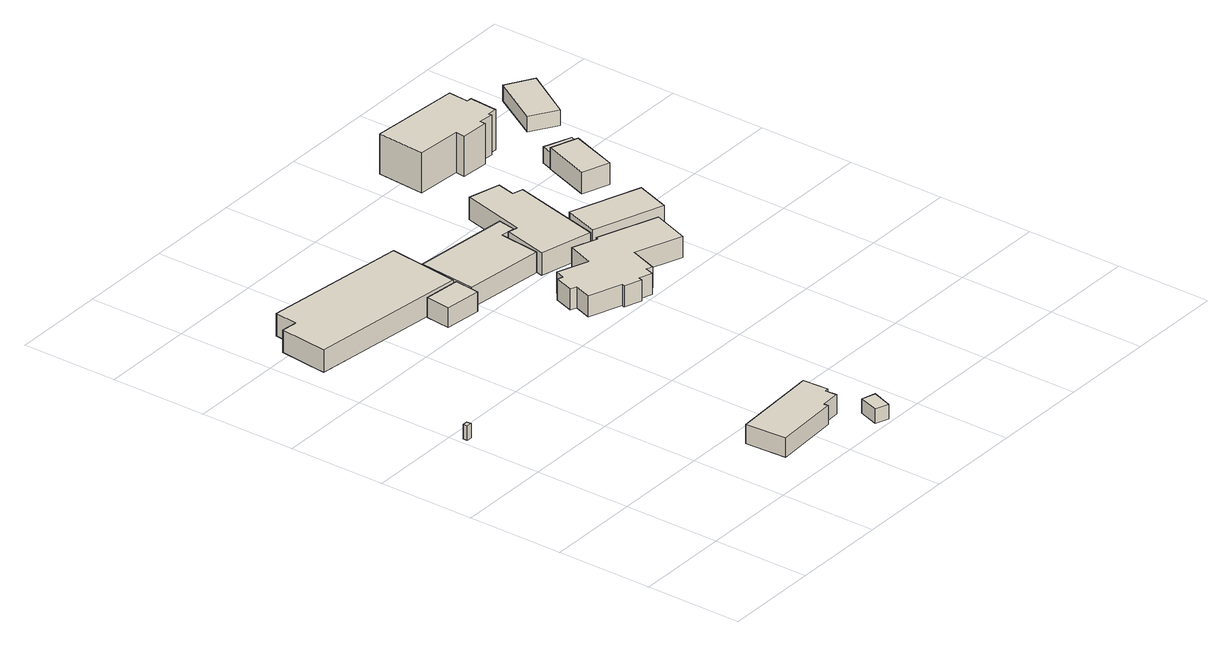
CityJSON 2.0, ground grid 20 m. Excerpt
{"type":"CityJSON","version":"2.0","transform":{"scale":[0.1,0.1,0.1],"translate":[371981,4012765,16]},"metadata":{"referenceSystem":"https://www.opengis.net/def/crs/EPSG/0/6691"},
"CityObjects":{
"building1":{"type":"Building","attributes":{"枝番":1,"利根川水系渡良瀬川洪水浸水想定区域（計画規模）.規模":"L1","利根川水系渡良瀬川洪水浸水想定区域（計画規模）.浸水ランク":"2","利根川水系渡良瀬川洪水浸水想定区域（計画規模）.浸水深":0.85,"利根川水系渡良瀬川洪水浸水想定区域（計画規模）.継続時間":1.3,"利根川水系渡良瀬川洪水浸水想定区域（想定最大規模）.規模":"L2","利根川水系渡良瀬川洪水浸水想定区域（想定最大規模）.浸水ランク":"2","利根川水系渡良瀬川洪水浸水想定区域（想定最大規模）.浸水深":1.69,"利根川水系渡良瀬川洪水浸水想定区域（想定最大規模）.継続時間":21.8,"利根川水系矢場川洪水浸水想定区域（想定最大規模）.規模":"L2","利根川水系矢場川洪水浸水想定区域（想定最大規模）.浸水ランク":"1","利根川水系矢場川洪水浸水想定区域（想定最大規模）.浸水深":0.42,"利根川水系利根川洪水浸水想定区域（計画規模）.規模":"L1","利根川水系利根川洪水浸水想定区域（計画規模）.浸水ランク":"2","利根川水系利根川洪水浸水想定区域（計画規模）.浸水深":2.1,"利根川水系利根川洪水浸水想定区域（想定最大規模）.規模":"L2","利根川水系利根川洪水浸水想定区域（想定最大規模）.浸水ランク":"3","利根川水系利根川洪水浸水想定区域（想定最大規模）.浸水深":4.33,"BuildingDetails.prefecture":"10","BuildingDetails.city":"10207"},"geometry":[{"type":"Solid","lod":"1","boundaries":[[[[0,1,2,3]],[[2,4,5,3]],[[1,6,4,2]],[[0,7,6,1]],[[3,5,7,0]],[[4,6,7,5]]]]}]},
"building2":{"type":"Building","attributes":{"枝番":1,"利根川水系渡良瀬川洪水浸水想定区域（計画規模）.規模":"L1","利根川水系渡良瀬川洪水浸水想定区域（計画規模）.浸水ランク":"2","利根川水系渡良瀬川洪水浸水想定区域（計画規模）.浸水深":1.02,"利根川水系渡良瀬川洪水浸水想定区域（計画規模）.継続時間":6,"利根川水系渡良瀬川洪水浸水想定区域（想定最大規模）.規模":"L2","利根川水系渡良瀬川洪水浸水想定区域（想定最大規模）.浸水ランク":"2","利根川水系渡良瀬川洪水浸水想定区域（想定最大規模）.浸水深":1.89,"利根川水系渡良瀬川洪水浸水想定区域（想定最大規模）.継続時間":90.2,"利根川水系矢場川洪水浸水想定区域（想定最大規模）.規模":"L2","利根川水系矢場川洪水浸水想定区域（想定最大規模）.浸水ランク":"1","利根川水系矢場川洪水浸水想定区域（想定最大規模）.浸水深":0.36,"利根川水系多々良川洪水浸水想定区域（想定最大規模）.規模":"L2","利根川水系多々良川洪水浸水想定区域（想定最大規模）.浸水ランク":"1","利根川水系多々良川洪水浸水想定区域（想定最大規模）.浸水深":0.11,"利根川水系利根川洪水浸水想定区域（計画規模）.規模":"L1","利根川水系利根川洪水浸水想定区域（計画規模）.浸水ランク":"2","利根川水系利根川洪水浸水想定区域（計画規模）.浸水深":2.3,"利根川水系利根川洪水浸水想定区域（想定最大規模）.規模":"L2","利根川水系利根川洪水浸水想定区域（想定最大規模）.浸水ランク":"3","利根川水系利根川洪水浸水想定区域（想定最大規模）.浸水深":4.53,"usage":"411","measuredHeight":9.7,"BuildingDetails.prefecture":"10","BuildingDetails.city":"10207","BuildingDetails.surveyYear":2016},"geometry":[{"type":"Solid","lod":"1","boundaries":[[[[8,9,10,11,12,13,14,15]],[[14,16,17,15]],[[13,18,16,14]],[[12,19,18,13]],[[11,20,19,12]],[[10,21,20,11]],[[9,22,21,10]],[[8,23,22,9]],[[15,17,23,8]],[[16,18,19,20,21,22,23,17]]]]}]},
"building3":{"type":"Building","attributes":{"枝番":1,"利根川水系渡良瀬川洪水浸水想定区域（計画規模）.規模":"L1","利根川水系渡良瀬川洪水浸水想定区域（計画規模）.浸水ランク":"2","利根川水系渡良瀬川洪水浸水想定区域（計画規模）.浸水深":0.92,"利根川水系渡良瀬川洪水浸水想定区域（計画規模）.継続時間":2.9,"利根川水系渡良瀬川洪水浸水想定区域（想定最大規模）.規模":"L2","利根川水系渡良瀬川洪水浸水想定区域（想定最大規模）.浸水ランク":"2","利根川水系渡良瀬川洪水浸水想定区域（想定最大規模）.浸水深":1.76,"利根川水系渡良瀬川洪水浸水想定区域（想定最大規模）.継続時間":40.7,"利根川水系矢場川洪水浸水想定区域（想定最大規模）.規模":"L2","利根川水系矢場川洪水浸水想定区域（想定最大規模）.浸水ランク":"1","利根川水系矢場川洪水浸水想定区域（想定最大規模）.浸水深":0.04,"利根川水系利根川洪水浸水想定区域（計画規模）.規模":"L1","利根川水系利根川洪水浸水想定区域（計画規模）.浸水ランク":"2","利根川水系利根川洪水浸水想定区域（計画規模）.浸水深":2.2,"利根川水系利根川洪水浸水想定区域（想定最大規模）.規模":"L2","利根川水系利根川洪水浸水想定区域（想定最大規模）.浸水ランク":"3","利根川水系利根川洪水浸水想定区域（想定最大規模）.浸水深":4.43,"usage":"451","measuredHeight":5.8,"BuildingDetails.prefecture":"10","BuildingDetails.city":"10207","BuildingDetails.surveyYear":2016},"geometry":[{"type":"Solid","lod":"1","boundaries":[[[[24,25,26,27,28,29]],[[28,30,31,29]],[[27,32,30,28]],[[26,33,32,27]],[[25,34,33,26]],[[24,35,34,25]],[[29,31,35,24]],[[30,32,33,34,35,31]]]]}]},
"building4":{"type":"Building","attributes":{"枝番":1,"利根川水系渡良瀬川洪水浸水想定区域（計画規模）.規模":"L1","利根川水系渡良瀬川洪水浸水想定区域（計画規模）.浸水ランク":"2","利根川水系渡良瀬川洪水浸水想定区域（計画規模）.浸水深":1.03,"利根川水系渡良瀬川洪水浸水想定区域（計画規模）.継続時間":5.8,"利根川水系渡良瀬川洪水浸水想定区域（想定最大規模）.規模":"L2","利根川水系渡良瀬川洪水浸水想定区域（想定最大規模）.浸水ランク":"2","利根川水系渡良瀬川洪水浸水想定区域（想定最大規模）.浸水深":1.91,"利根川水系渡良瀬川洪水浸水想定区域（想定最大規模）.継続時間":125.7,"利根川水系矢場川洪水浸水想定区域（想定最大規模）.規模":"L2","利根川水系矢場川洪水浸水想定区域（想定最大規模）.浸水ランク":"1","利根川水系矢場川洪水浸水想定区域（想定最大規模）.浸水深":0.4,"利根川水系多々良川洪水浸水想定区域（想定最大規模）.規模":"L2","利根川水系多々良川洪水浸水想定区域（想定最大規模）.浸水ランク":"1","利根川水系多々良川洪水浸水想定区域（想定最大規模）.浸水深":0.09,"利根川水系利根川洪水浸水想定区域（計画規模）.規模":"L1","利根川水系利根川洪水浸水想定区域（計画規模）.浸水ランク":"2","利根川水系利根川洪水浸水想定区域（計画規模）.浸水深":2.3,"利根川水系利根川洪水浸水想定区域（想定最大規模）.規模":"L2","利根川水系利根川洪水浸水想定区域（想定最大規模）.浸水ランク":"3","利根川水系利根川洪水浸水想定区域（想定最大規模）.浸水深":4.53,"usage":"411","BuildingDetails.prefecture":"10","BuildingDetails.city":"10207","BuildingDetails.surveyYear":2016},"geometry":[{"type":"Solid","lod":"1","boundaries":[[[[36,37,38,39]],[[38,40,41,39]],[[37,42,40,38]],[[36,43,42,37]],[[39,41,43,36]],[[40,42,43,41]]]]}]},
"building5":{"type":"Building","attributes":{"枝番":1,"利根川水系渡良瀬川洪水浸水想定区域（計画規模）.規模":"L1","利根川水系渡良瀬川洪水浸水想定区域（計画規模）.浸水ランク":"2","利根川水系渡良瀬川洪水浸水想定区域（計画規模）.浸水深":0.56,"利根川水系渡良瀬川洪水浸水想定区域（計画規模）.継続時間":2.9,"利根川水系渡良瀬川洪水浸水想定区域（想定最大規模）.規模":"L2","利根川水系渡良瀬川洪水浸水想定区域（想定最大規模）.浸水ランク":"2","利根川水系渡良瀬川洪水浸水想定区域（想定最大規模）.浸水深":1.42,"利根川水系渡良瀬川洪水浸水想定区域（想定最大規模）.継続時間":40.7,"利根川水系矢場川洪水浸水想定区域（想定最大規模）.規模":"L2","利根川水系矢場川洪水浸水想定区域（想定最大規模）.浸水ランク":"1","利根川水系矢場川洪水浸水想定区域（想定最大規模）.浸水深":0.05,"利根川水系利根川洪水浸水想定区域（計画規模）.規模":"L1","利根川水系利根川洪水浸水想定区域（計画規模）.浸水ランク":"2","利根川水系利根川洪水浸水想定区域（計画規模）.浸水深":1.9,"利根川水系利根川洪水浸水想定区域（想定最大規模）.規模":"L2","利根川水系利根川洪水浸水想定区域（想定最大規模）.浸水ランク":"3","利根川水系利根川洪水浸水想定区域（想定最大規模）.浸水深":4.13,"measuredHeight":7.7,"BuildingDetails.prefecture":"10","BuildingDetails.city":"10207"},"geometry":[{"type":"Solid","lod":"1","boundaries":[[[[44,45,46,47]],[[46,48,49,47]],[[45,50,48,46]],[[44,51,50,45]],[[47,49,51,44]],[[48,50,51,49]]]]}]},
"building6":{"type":"Building","attributes":{"枝番":1,"利根川水系渡良瀬川洪水浸水想定区域（計画規模）.規模":"L1","利根川水系渡良瀬川洪水浸水想定区域（計画規模）.浸水ランク":"2","利根川水系渡良瀬川洪水浸水想定区域（計画規模）.浸水深":0.64,"利根川水系渡良瀬川洪水浸水想定区域（計画規模）.継続時間":2.9,"利根川水系渡良瀬川洪水浸水想定区域（想定最大規模）.規模":"L2","利根川水系渡良瀬川洪水浸水想定区域（想定最大規模）.浸水ランク":"2","利根川水系渡良瀬川洪水浸水想定区域（想定最大規模）.浸水深":1.51,"利根川水系渡良瀬川洪水浸水想定区域（想定最大規模）.継続時間":40.7,"利根川水系矢場川洪水浸水想定区域（想定最大規模）.規模":"L2","利根川水系矢場川洪水浸水想定区域（想定最大規模）.浸水ランク":"1","利根川水系矢場川洪水浸水想定区域（想定最大規模）.浸水深":0.05,"利根川水系利根川洪水浸水想定区域（計画規模）.規模":"L1","利根川水系利根川洪水浸水想定区域（計画規模）.浸水ランク":"2","利根川水系利根川洪水浸水想定区域（計画規模）.浸水深":2,"利根川水系利根川洪水浸水想定区域（想定最大規模）.規模":"L2","利根川水系利根川洪水浸水想定区域（想定最大規模）.浸水ランク":"3","利根川水系利根川洪水浸水想定区域（想定最大規模）.浸水深":4.23,"usage":"451","measuredHeight":5.3,"BuildingDetails.prefecture":"10","BuildingDetails.city":"10207","BuildingDetails.surveyYear":2016},"geometry":[{"type":"Solid","lod":"1","boundaries":[[[[52,53,54,55,56,57]],[[56,58,59,57]],[[55,60,58,56]],[[54,61,60,55]],[[53,62,61,54]],[[52,63,62,53]],[[57,59,63,52]],[[58,60,61,62,63,59]]]]}]},
"building7":{"type":"Building","attributes":{"枝番":1,"利根川水系渡良瀬川洪水浸水想定区域（計画規模）.規模":"L1","利根川水系渡良瀬川洪水浸水想定区域（計画規模）.浸水ランク":"2","利根川水系渡良瀬川洪水浸水想定区域（計画規模）.浸水深":0.75,"利根川水系渡良瀬川洪水浸水想定区域（計画規模）.継続時間":3.5,"利根川水系渡良瀬川洪水浸水想定区域（想定最大規模）.規模":"L2","利根川水系渡良瀬川洪水浸水想定区域（想定最大規模）.浸水ランク":"2","利根川水系渡良瀬川洪水浸水想定区域（想定最大規模）.浸水深":1.59,"利根川水系渡良瀬川洪水浸水想定区域（想定最大規模）.継続時間":95.3,"利根川水系矢場川洪水浸水想定区域（想定最大規模）.規模":"L2","利根川水系矢場川洪水浸水想定区域（想定最大規模）.浸水ランク":"1","利根川水系矢場川洪水浸水想定区域（想定最大規模）.浸水深":0.03,"利根川水系多々良川洪水浸水想定区域（想定最大規模）.規模":"L2","利根川水系多々良川洪水浸水想定区域（想定最大規模）.浸水ランク":"1","利根川水系多々良川洪水浸水想定区域（想定最大規模）.浸水深":0.12,"利根川水系利根川洪水浸水想定区域（計画規模）.規模":"L1","利根川水系利根川洪水浸水想定区域（計画規模）.浸水ランク":"2","利根川水系利根川洪水浸水想定区域（計画規模）.浸水深":2.2,"利根川水系利根川洪水浸水想定区域（想定最大規模）.規模":"L2","利根川水系利根川洪水浸水想定区域（想定最大規模）.浸水ランク":"3","利根川水系利根川洪水浸水想定区域（想定最大規模）.浸水深":4.43,"usage":"411","measuredHeight":5.7,"BuildingDetails.prefecture":"10","BuildingDetails.city":"10207","BuildingDetails.surveyYear":2016},"geometry":[{"type":"Solid","lod":"1","boundaries":[[[[64,65,66,67,68,69,70,71,72,73,74,75,76,77,78,79,80,81,82,83]],[[82,84,85,83]],[[81,86,84,82]],[[80,87,86,81]],[[79,88,87,80]],[[78,89,88,79]],[[77,90,89,78]],[[76,91,90,77]],[[75,92,91,76]],[[74,93,92,75]],[[73,94,93,74]],[[72,95,94,73]],[[71,96,95,72]],[[70,97,96,71]],[[69,98,97,70]],[[68,99,98,69]],[[67,100,99,68]],[[66,101,100,67]],[[65,102,101,66]],[[64,103,102,65]],[[83,85,103,64]],[[84,86,87,88,89,90,91,92,93,94,95,96,97,98,99,100,101,102,103,85]]]]}]},
"building8":{"type":"Building","attributes":{"枝番":1,"利根川水系渡良瀬川洪水浸水想定区域（計画規模）.規模":"L1","利根川水系渡良瀬川洪水浸水想定区域（計画規模）.浸水ランク":"2","利根川水系渡良瀬川洪水浸水想定区域（計画規模）.浸水深":0.88,"利根川水系渡良瀬川洪水浸水想定区域（計画規模）.継続時間":2.7,"利根川水系渡良瀬川洪水浸水想定区域（想定最大規模）.規模":"L2","利根川水系渡良瀬川洪水浸水想定区域（想定最大規模）.浸水ランク":"2","利根川水系渡良瀬川洪水浸水想定区域（想定最大規模）.浸水深":1.75,"利根川水系渡良瀬川洪水浸水想定区域（想定最大規模）.継続時間":66.9,"利根川水系矢場川洪水浸水想定区域（想定最大規模）.規模":"L2","利根川水系矢場川洪水浸水想定区域（想定最大規模）.浸水ランク":"1","利根川水系矢場川洪水浸水想定区域（想定最大規模）.浸水深":0.16,"利根川水系利根川洪水浸水想定区域（計画規模）.規模":"L1","利根川水系利根川洪水浸水想定区域（計画規模）.浸水ランク":"2","利根川水系利根川洪水浸水想定区域（計画規模）.浸水深":2.3,"利根川水系利根川洪水浸水想定区域（想定最大規模）.規模":"L2","利根川水系利根川洪水浸水想定区域（想定最大規模）.浸水ランク":"3","利根川水系利根川洪水浸水想定区域（想定最大規模）.浸水深":4.53,"usage":"411","measuredHeight":6,"BuildingDetails.prefecture":"10","BuildingDetails.city":"10207","BuildingDetails.surveyYear":2016},"geometry":[{"type":"Solid","lod":"1","boundaries":[[[[104,105,106,107,108,109,110,111]],[[110,112,113,111]],[[109,114,112,110]],[[108,115,114,109]],[[107,116,115,108]],[[106,117,116,107]],[[105,118,117,106]],[[104,119,118,105]],[[111,113,119,104]],[[112,114,115,116,117,118,119,113]]]]}]},
"building9":{"type":"Building","attributes":{"枝番":1,"利根川水系渡良瀬川洪水浸水想定区域（計画規模）.規模":"L1","利根川水系渡良瀬川洪水浸水想定区域（計画規模）.浸水ランク":"2","利根川水系渡良瀬川洪水浸水想定区域（計画規模）.浸水深":0.71,"利根川水系渡良瀬川洪水浸水想定区域（計画規模）.継続時間":3.5,"利根川水系渡良瀬川洪水浸水想定区域（想定最大規模）.規模":"L2","利根川水系渡良瀬川洪水浸水想定区域（想定最大規模）.浸水ランク":"2","利根川水系渡良瀬川洪水浸水想定区域（想定最大規模）.浸水深":1.55,"利根川水系渡良瀬川洪水浸水想定区域（想定最大規模）.継続時間":95.3,"利根川水系矢場川洪水浸水想定区域（想定最大規模）.規模":"L2","利根川水系矢場川洪水浸水想定区域（想定最大規模）.浸水ランク":"1","利根川水系矢場川洪水浸水想定区域（想定最大規模）.浸水深":0.11,"利根川水系多々良川洪水浸水想定区域（想定最大規模）.規模":"L2","利根川水系利根川洪水浸水想定区域（計画規模）.規模":"L1","利根川水系利根川洪水浸水想定区域（計画規模）.浸水ランク":"2","利根川水系利根川洪水浸水想定区域（計画規模）.浸水深":2.2,"利根川水系利根川洪水浸水想定区域（想定最大規模）.規模":"L2","利根川水系利根川洪水浸水想定区域（想定最大規模）.浸水ランク":"3","利根川水系利根川洪水浸水想定区域（想定最大規模）.浸水深":4.43,"usage":"411","measuredHeight":6.5,"BuildingDetails.prefecture":"10","BuildingDetails.city":"10207","BuildingDetails.surveyYear":2016},"geometry":[{"type":"Solid","lod":"1","boundaries":[[[[120,121,122,123]],[[122,124,125,123]],[[121,126,124,122]],[[120,127,126,121]],[[123,125,127,120]],[[124,126,127,125]]]]}]},
"building10":{"type":"Building","attributes":{"枝番":1,"利根川水系渡良瀬川洪水浸水想定区域（計画規模）.規模":"L1","利根川水系渡良瀬川洪水浸水想定区域（計画規模）.浸水ランク":"1","利根川水系渡良瀬川洪水浸水想定区域（計画規模）.浸水深":0.17,"利根川水系渡良瀬川洪水浸水想定区域（想定最大規模）.規模":"L2","利根川水系渡良瀬川洪水浸水想定区域（想定最大規模）.浸水ランク":"2","利根川水系渡良瀬川洪水浸水想定区域（想定最大規模）.浸水深":0.93,"利根川水系渡良瀬川洪水浸水想定区域（想定最大規模）.継続時間":16.6,"利根川水系矢場川洪水浸水想定区域（想定最大規模）.規模":"L2","利根川水系矢場川洪水浸水想定区域（想定最大規模）.浸水ランク":"1","利根川水系矢場川洪水浸水想定区域（想定最大規模）.浸水深":0.19,"利根川水系利根川洪水浸水想定区域（計画規模）.規模":"L1","利根川水系利根川洪水浸水想定区域（計画規模）.浸水ランク":"2","利根川水系利根川洪水浸水想定区域（計画規模）.浸水深":1.6,"利根川水系利根川洪水浸水想定区域（想定最大規模）.規模":"L2","利根川水系利根川洪水浸水想定区域（想定最大規模）.浸水ランク":"3","利根川水系利根川洪水浸水想定区域（想定最大規模）.浸水深":3.83,"usage":"411","measuredHeight":10.7,"BuildingDetails.prefecture":"10","BuildingDetails.city":"10207","BuildingDetails.surveyYear":2016},"geometry":[{"type":"Solid","lod":"1","boundaries":[[[[128,129,130,131,132,133,134,135,136,137,138,139]],[[138,140,141,139]],[[137,142,140,138]],[[136,143,142,137]],[[135,144,143,136]],[[134,145,144,135]],[[133,146,145,134]],[[132,147,146,133]],[[131,148,147,132]],[[130,149,148,131]],[[129,150,149,130]],[[128,151,150,129]],[[139,141,151,128]],[[140,142,143,144,145,146,147,148,149,150,151,141]]]]}]},
"building11":{"type":"Building","attributes":{"枝番":1,"利根川水系渡良瀬川洪水浸水想定区域（計画規模）.規模":"L1","利根川水系渡良瀬川洪水浸水想定区域（計画規模）.浸水ランク":"2","利根川水系渡良瀬川洪水浸水想定区域（計画規模）.浸水深":0.95,"利根川水系渡良瀬川洪水浸水想定区域（計画規模）.継続時間":5.5,"利根川水系渡良瀬川洪水浸水想定区域（想定最大規模）.規模":"L2","利根川水系渡良瀬川洪水浸水想定区域（想定最大規模）.浸水ランク":"2","利根川水系渡良瀬川洪水浸水想定区域（想定最大規模）.浸水深":1.77,"利根川水系渡良瀬川洪水浸水想定区域（想定最大規模）.継続時間":123.9,"利根川水系矢場川洪水浸水想定区域（想定最大規模）.規模":"L2","利根川水系矢場川洪水浸水想定区域（想定最大規模）.浸水ランク":"1","利根川水系矢場川洪水浸水想定区域（想定最大規模）.浸水深":0.15,"利根川水系利根川洪水浸水想定区域（計画規模）.規模":"L1","利根川水系利根川洪水浸水想定区域（計画規模）.浸水ランク":"2","利根川水系利根川洪水浸水想定区域（計画規模）.浸水深":2.5,"利根川水系利根川洪水浸水想定区域（想定最大規模）.規模":"L2","利根川水系利根川洪水浸水想定区域（想定最大規模）.浸水ランク":"3","利根川水系利根川洪水浸水想定区域（想定最大規模）.浸水深":4.73,"usage":"411","measuredHeight":5,"BuildingDetails.prefecture":"10","BuildingDetails.city":"10207","BuildingDetails.surveyYear":2016},"geometry":[{"type":"Solid","lod":"1","boundaries":[[[[152,153,154,155]],[[154,156,157,155]],[[153,158,156,154]],[[152,159,158,153]],[[155,157,159,152]],[[156,158,159,157]]]]}]},
"building12":{"type":"Building","attributes":{"枝番":1,"利根川水系渡良瀬川洪水浸水想定区域（計画規模）.規模":"L1","利根川水系渡良瀬川洪水浸水想定区域（計画規模）.浸水ランク":"2","利根川水系渡良瀬川洪水浸水想定区域（計画規模）.浸水深":0.81,"利根川水系渡良瀬川洪水浸水想定区域（計画規模）.継続時間":5.5,"利根川水系渡良瀬川洪水浸水想定区域（想定最大規模）.規模":"L2","利根川水系渡良瀬川洪水浸水想定区域（想定最大規模）.浸水ランク":"2","利根川水系渡良瀬川洪水浸水想定区域（想定最大規模）.浸水深":1.6,"利根川水系渡良瀬川洪水浸水想定区域（想定最大規模）.継続時間":123.9,"利根川水系矢場川洪水浸水想定区域（想定最大規模）.規模":"L2","利根川水系矢場川洪水浸水想定区域（想定最大規模）.浸水ランク":"1","利根川水系矢場川洪水浸水想定区域（想定最大規模）.浸水深":0.16,"利根川水系利根川洪水浸水想定区域（計画規模）.規模":"L1","利根川水系利根川洪水浸水想定区域（計画規模）.浸水ランク":"2","利根川水系利根川洪水浸水想定区域（計画規模）.浸水深":2.4,"利根川水系利根川洪水浸水想定区域（想定最大規模）.規模":"L2","利根川水系利根川洪水浸水想定区域（想定最大規模）.浸水ランク":"3","利根川水系利根川洪水浸水想定区域（想定最大規模）.浸水深":4.63,"usage":"411","measuredHeight":4.3,"BuildingDetails.prefecture":"10","BuildingDetails.city":"10207","BuildingDetails.surveyYear":2016},"geometry":[{"type":"Solid","lod":"1","boundaries":[[[[160,161,162,163]],[[162,164,165,163]],[[161,166,164,162]],[[160,167,166,161]],[[163,165,167,160]],[[164,166,167,165]]]]}]},
"building13":{"type":"Building","attributes":{"枝番":1,"利根川水系渡良瀬川洪水浸水想定区域（計画規模）.規模":"L1","利根川水系渡良瀬川洪水浸水想定区域（計画規模）.浸水ランク":"2","利根川水系渡良瀬川洪水浸水想定区域（計画規模）.浸水深":0.82,"利根川水系渡良瀬川洪水浸水想定区域（計画規模）.継続時間":2.7,"利根川水系渡良瀬川洪水浸水想定区域（想定最大規模）.規模":"L2","利根川水系渡良瀬川洪水浸水想定区域（想定最大規模）.浸水ランク":"2","利根川水系渡良瀬川洪水浸水想定区域（想定最大規模）.浸水深":1.59,"利根川水系渡良瀬川洪水浸水想定区域（想定最大規模）.継続時間":90.5,"利根川水系矢場川洪水浸水想定区域（想定最大規模）.規模":"L2","利根川水系矢場川洪水浸水想定区域（想定最大規模）.浸水ランク":"1","利根川水系矢場川洪水浸水想定区域（想定最大規模）.浸水深":0.07,"利根川水系利根川洪水浸水想定区域（計画規模）.規模":"L1","利根川水系利根川洪水浸水想定区域（計画規模）.浸水ランク":"2","利根川水系利根川洪水浸水想定区域（計画規模）.浸水深":2.4,"利根川水系利根川洪水浸水想定区域（想定最大規模）.規模":"L2","利根川水系利根川洪水浸水想定区域（想定最大規模）.浸水ランク":"3","利根川水系利根川洪水浸水想定区域（想定最大規模）.浸水深":4.63,"usage":"411","measuredHeight":3.9,"BuildingDetails.prefecture":"10","BuildingDetails.city":"10207","BuildingDetails.surveyYear":2016},"geometry":[{"type":"Solid","lod":"1","boundaries":[[[[168,169,170,171]],[[170,172,173,171]],[[169,174,172,170]],[[168,175,174,169]],[[171,173,175,168]],[[172,174,175,173]]]]}]}
},
"vertices":[
[3,559,13],[3,569,13],[14,569,13],[14,559,13],[14,569,43],[14,559,43],[3,569,43],[3,559,43],
[301,159,8],[486,169,8],[489,116,8],[481,115,8],[482,91,8],[442,89,8],[443,81,8],[306,73,8],[443,81,48],[306,73,48],[442,89,48],[482,91,48],[481,115,48],[489,116,48],[486,169,48],[301,159,48],
[44,913,8],[56,1013,8],[89,1009,8],[95,1057,8],[396,1021,8],[378,873,8],[396,1021,55],[378,873,55],[95,1057,55],[89,1009,55],[56,1013,55],[44,913,55],
[498,17,7],[512,58,7],[541,49,7],[526,7,7],[541,49,37],[526,7,37],[512,58,37],[498,17,37],
[300,826,10],[306,878,10],[383,870,10],[377,818,10],[383,870,51],[377,818,51],[306,878,51],[300,826,51],
[381,834,9],[393,954,9],[596,933,9],[590,897,9],[560,901,9],[550,816,9],[560,901,52],[550,816,52],[590,897,52],[596,933,52],[393,954,52],[381,834,52],
[591,616,6],[588,608,6],[552,621,6],[554,627,6],[486,652,6],[499,687,6],[486,692,6],[500,732,6],[511,728,6],[519,747,6],[583,724,6],[603,777,6],[655,758,6],[657,763,6],[782,717,6],[754,641,6],[657,677,6],[636,620,6],[624,625,6],[618,607,6],[624,625,50],[618,607,50],[636,620,50],[657,677,50],[754,641,50],[782,717,50],[657,763,50],[655,758,50],[603,777,50],[583,724,50],[519,747,50],[511,728,50],[500,732,50],[486,692,50],[499,687,50],[486,652,50],[554,627,50],[552,621,50],[588,608,50],[591,616,50],
[549,804,8],[572,896,8],[592,891,8],[626,1024,8],[692,1007,8],[683,970,8],[705,964,8],[658,776,8],[705,964,55],[658,776,55],[683,970,55],[692,1007,55],[626,1024,55],[592,891,55],[572,896,55],[549,804,55],
[659,772,6],[684,843,6],[829,791,6],[804,721,6],[829,791,62],[804,721,62],[684,843,62],[659,772,62],
[742,1123,7],[744,1142,7],[650,1149,7],[658,1249,7],[847,1235,7],[844,1193,7],[854,1192,7],[850,1134,7],[831,1135,7],[831,1128,7],[801,1131,7],[800,1119,7],[801,1131,91],[800,1119,91],[831,1128,91],[831,1135,91],[850,1134,91],[854,1192,91],[844,1193,91],[847,1235,91],[658,1249,91],[650,1149,91],[744,1142,91],[742,1123,91],
[914,997,5],[880,900,5],[823,920,5],[858,1017,5],[823,920,50],[858,1017,50],[880,900,50],[914,997,50],
[858,1017,6],[866,1039,6],[923,1018,6],[914,997,6],[923,1018,40],[914,997,40],[866,1039,40],[858,1017,40],
[936,1127,5],[997,1228,5],[1052,1195,5],[990,1094,5],[1052,1195,38],[990,1094,38],[997,1228,38],[936,1127,38]
]}
